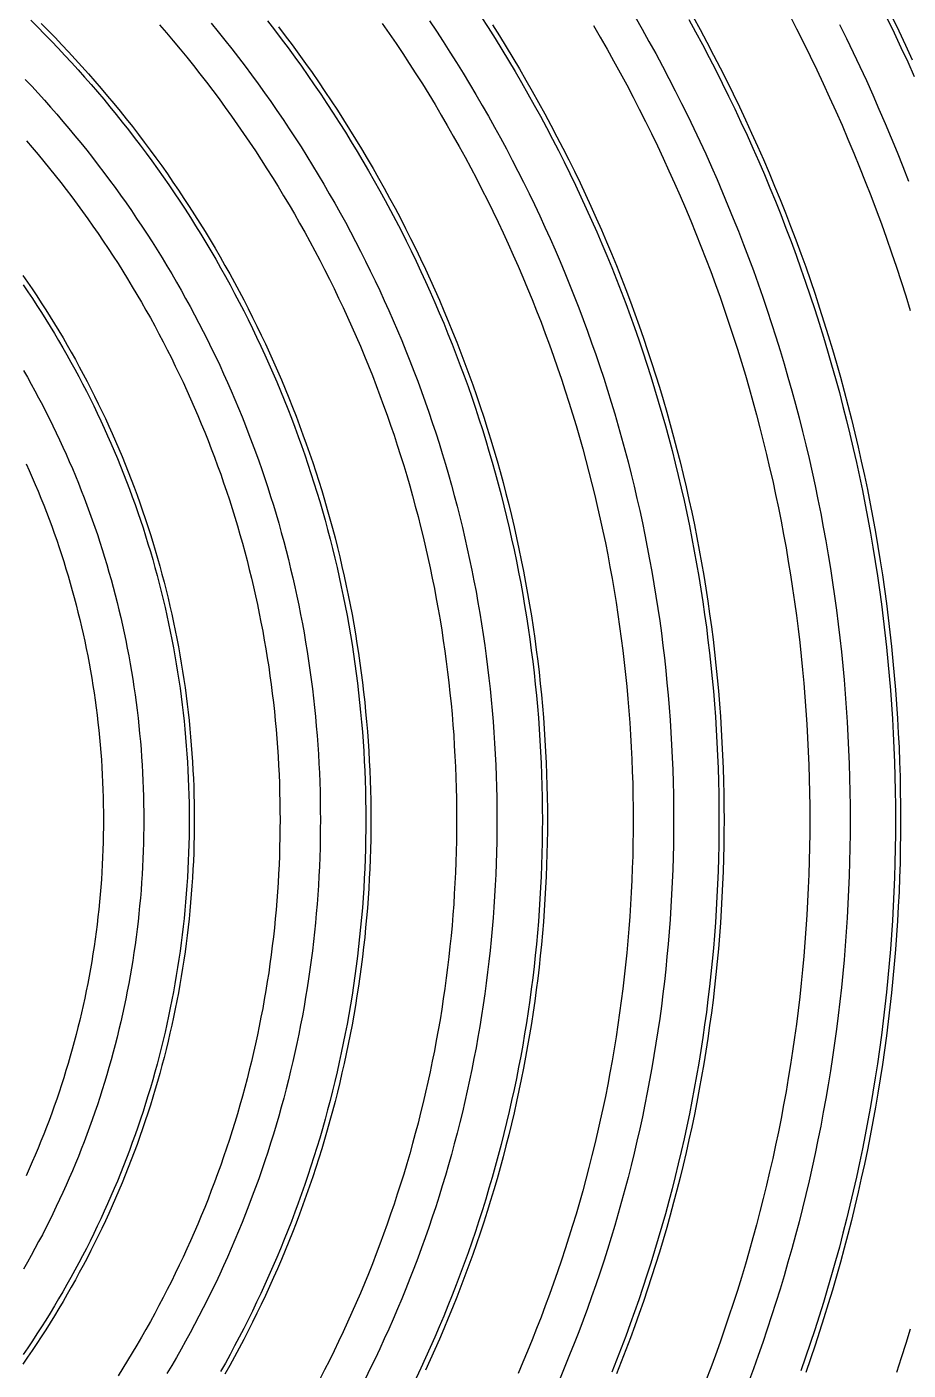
# Model space of a CAD drawing. Header units: metres. Extents: x 10 to 1210, y 10 to 2773.
# Drawn here: x 614.8 to 789.5, y 351 to 617 of the extents above; entities that cross this region are included whole.
import ezdxf

# ---------------------------------------------------------------- set-up
doc = ezdxf.new("R2010")
doc.units = ezdxf.units.M
for name, color, linetype in [('ACIKLIK', 5, 'Continuous'), ('CAM_SABLON', 4, 'Continuous'), ('DIS_KENAR_V91_Z3', 1, 'Continuous'), ('LAMBA_T4_Z4', 3, 'Continuous')]:
    doc.layers.add(name, color=color, linetype=linetype)

msp = doc.modelspace()

# ---------------------------------------------------------------- linework, layer by layer
at = {"layer": 'ACIKLIK'}
for points in [[(651.36, 617.75), (652.73, 616.07), (654.09, 614.38), (655.43, 612.68), (656.75, 610.97), (658.06, 609.25), (659.36, 607.52), (660.64, 605.77), (661.9, 604.01), (663.15, 602.25), (664.38, 600.47), (665.6, 598.68), (666.8, 596.88), (667.99, 595.07), (669.16, 593.25), (670.32, 591.42), (671.45, 589.58), (672.58, 587.73), (673.68, 585.87), (674.77, 584), (675.85, 582.12), (676.91, 580.23), (677.95, 578.34), (678.97, 576.43), (679.98, 574.51), (680.97, 572.59), (681.94, 570.66), (682.9, 568.72), (683.84, 566.77), (684.76, 564.81), (685.67, 562.84), (686.56, 560.87), (687.43, 558.89), (688.28, 556.9), (689.12, 554.91), (689.94, 552.9), (690.74, 550.89), (691.53, 548.88), (692.29, 546.85), (693.04, 544.82), (693.77, 542.78), (694.49, 540.74), (695.18, 538.69), (695.86, 536.64), (696.52, 534.57), (697.16, 532.51), (697.79, 530.44), (698.39, 528.36), (698.98, 526.28), (699.55, 524.19), (700.1, 522.09), (700.63, 520), (701.15, 517.89), (701.64, 515.79), (702.12, 513.68), (702.58, 511.56), (703.02, 509.44), (703.44, 507.32), (703.85, 505.19), (704.23, 503.06), (704.6, 500.93), (704.95, 498.8), (705.28, 496.66), (705.59, 494.51), (705.88, 492.37), (706.15, 490.22), (706.41, 488.07), (706.64, 485.92), (706.86, 483.77), (707.06, 481.61), (707.24, 479.46), (707.4, 477.3), (707.54, 475.14), (707.66, 472.98), (707.76, 470.82), (707.85, 468.66), (707.91, 466.49), (707.96, 464.33), (707.99, 462.16), (708, 460), (708, 460), (707.99, 457.84), (707.96, 455.67), (707.91, 453.51), (707.85, 451.34), (707.76, 449.18), (707.66, 447.02), (707.54, 444.86), (707.4, 442.7), (707.24, 440.54), (707.06, 438.39), (706.86, 436.23), (706.64, 434.08), (706.41, 431.93), (706.15, 429.78), (705.88, 427.63), (705.59, 425.49), (705.28, 423.34), (704.95, 421.2), (704.6, 419.07), (704.23, 416.94), (703.85, 414.81), (703.44, 412.68), (703.02, 410.56), (702.58, 408.44), (702.12, 406.32), (701.64, 404.21), (701.15, 402.11), (700.63, 400), (700.1, 397.91), (699.55, 395.81), (698.98, 393.72), (698.39, 391.64), (697.79, 389.56), (697.16, 387.49), (696.52, 385.43), (695.86, 383.36), (695.18, 381.31), (694.49, 379.26), (693.77, 377.22), (693.04, 375.18), (692.29, 373.15), (691.53, 371.12), (690.74, 369.11), (689.94, 367.1), (689.12, 365.09), (688.28, 363.1), (687.43, 361.11), (686.56, 359.13), (685.67, 357.16), (684.76, 355.19), (683.84, 353.23), (682.9, 351.28), (681.94, 349.34)], [(694.62, 618.25), (695.99, 616.2), (697.34, 614.13), (698.68, 612.06), (700, 609.97), (701.3, 607.87), (702.58, 605.76), (703.84, 603.63), (705.08, 601.5), (706.31, 599.36), (707.52, 597.2), (708.71, 595.04), (709.87, 592.86), (711.02, 590.67), (712.15, 588.48), (713.27, 586.27), (714.36, 584.06), (715.43, 581.83), (716.48, 579.6), (717.52, 577.36), (718.53, 575.11), (719.53, 572.85), (720.5, 570.58), (721.46, 568.3), (722.39, 566.01), (723.31, 563.72), (724.2, 561.42), (725.08, 559.11), (725.93, 556.79), (726.77, 554.47), (727.58, 552.14), (728.38, 549.8), (729.15, 547.45), (729.9, 545.1), (730.63, 542.74), (731.35, 540.38), (732.04, 538.01), (732.71, 535.63), (733.36, 533.25), (733.99, 530.86), (734.59, 528.46), (735.18, 526.06), (735.75, 523.66), (736.29, 521.25), (736.82, 518.84), (737.32, 516.42), (737.8, 514), (738.26, 511.57), (738.7, 509.14), (739.12, 506.71), (739.52, 504.27), (739.89, 501.83), (740.25, 499.39), (740.58, 496.94), (740.89, 494.49), (741.18, 492.04), (741.45, 489.58), (741.7, 487.12), (741.92, 484.67), (742.13, 482.2), (742.31, 479.74), (742.47, 477.28), (742.61, 474.81), (742.73, 472.34), (742.83, 469.88), (742.9, 467.41), (742.96, 464.94), (742.99, 462.47), (743, 460), (743, 460), (742.99, 457.53), (742.96, 455.06), (742.9, 452.59), (742.83, 450.12), (742.73, 447.66), (742.61, 445.19), (742.47, 442.72), (742.31, 440.26), (742.13, 437.8), (741.92, 435.33), (741.7, 432.88), (741.45, 430.42), (741.18, 427.96), (740.89, 425.51), (740.58, 423.06), (740.25, 420.61), (739.89, 418.17), (739.52, 415.73), (739.12, 413.29), (738.7, 410.86), (738.26, 408.43), (737.8, 406), (737.32, 403.58), (736.82, 401.16), (736.29, 398.75), (735.75, 396.34), (735.18, 393.94), (734.59, 391.54), (733.99, 389.14), (733.36, 386.75), (732.71, 384.37), (732.04, 381.99), (731.35, 379.62), (730.63, 377.26), (729.9, 374.9), (729.15, 372.55), (728.38, 370.2), (727.58, 367.86), (726.77, 365.53), (725.93, 363.21), (725.08, 360.89), (724.2, 358.58), (723.31, 356.28), (722.39, 353.99), (721.46, 351.7), (720.5, 349.42)], [(735.4, 619), (736.77, 616.59), (738.13, 614.17), (739.46, 611.74), (740.78, 609.29), (742.07, 606.84), (743.34, 604.37), (744.59, 601.89), (745.82, 599.4), (747.02, 596.9), (748.21, 594.39), (749.37, 591.87), (750.51, 589.34), (751.62, 586.8), (752.72, 584.25), (753.79, 581.69), (754.84, 579.12), (755.87, 576.55), (756.88, 573.96), (757.86, 571.37), (758.82, 568.76), (759.76, 566.15), (760.67, 563.53), (761.57, 560.9), (762.44, 558.27), (763.28, 555.62), (764.1, 552.97), (764.9, 550.32), (765.68, 547.65), (766.43, 544.98), (767.16, 542.3), (767.87, 539.62), (768.55, 536.93), (769.21, 534.24), (769.85, 531.53), (770.46, 528.83), (771.05, 526.12), (771.62, 523.4), (772.16, 520.68), (772.67, 517.95), (773.17, 515.22), (773.64, 512.49), (774.08, 509.75), (774.51, 507), (774.9, 504.26), (775.28, 501.51), (775.63, 498.75), (775.96, 496), (776.26, 493.24), (776.54, 490.48), (776.79, 487.72), (777.02, 484.95), (777.23, 482.18), (777.41, 479.41), (777.56, 476.64), (777.7, 473.87), (777.81, 471.1), (777.89, 468.32), (777.95, 465.55), (777.99, 462.78), (778, 460), (778, 460), (777.99, 457.22), (777.95, 454.45), (777.89, 451.68), (777.81, 448.9), (777.7, 446.13), (777.56, 443.36), (777.41, 440.59), (777.23, 437.82), (777.02, 435.05), (776.79, 432.28), (776.54, 429.52), (776.26, 426.76), (775.96, 424), (775.63, 421.25), (775.28, 418.49), (774.9, 415.74), (774.51, 413), (774.08, 410.25), (773.64, 407.51), (773.17, 404.78), (772.67, 402.05), (772.16, 399.32), (771.62, 396.6), (771.05, 393.88), (770.46, 391.17), (769.85, 388.47), (769.21, 385.76), (768.55, 383.07), (767.87, 380.38), (767.16, 377.7), (766.43, 375.02), (765.68, 372.35), (764.9, 369.68), (764.1, 367.03), (763.28, 364.38), (762.44, 361.73), (761.57, 359.1), (760.67, 356.47), (759.76, 353.85), (758.82, 351.24), (757.86, 348.63)], [(775.91, 617.51), (777.27, 614.74), (778.61, 611.97), (779.93, 609.18), (781.22, 606.39), (782.48, 603.58), (783.72, 600.76), (784.94, 597.93), (786.13, 595.09), (787.3, 592.24), (788.44, 589.37), (789.55, 586.5)], [(614.5, 606.62), (615.78, 605.27), (617.04, 603.9), (618.29, 602.52), (619.53, 601.14), (620.75, 599.74), (621.97, 598.33), (623.17, 596.91), (624.36, 595.48), (625.53, 594.05), (626.7, 592.6), (627.85, 591.14), (628.98, 589.67), (630.11, 588.19), (631.22, 586.7), (632.32, 585.2), (633.41, 583.69), (634.48, 582.17), (635.54, 580.64), (636.58, 579.11), (637.62, 577.56), (638.64, 576.01), (639.64, 574.44), (640.63, 572.87), (641.61, 571.29), (642.58, 569.7), (643.53, 568.11), (644.46, 566.5), (645.39, 564.89), (646.29, 563.26), (647.19, 561.63), (648.07, 560), (648.93, 558.35), (649.78, 556.7), (650.62, 555.04), (651.44, 553.37), (652.25, 551.7), (653.04, 550.02), (653.82, 548.33), (654.58, 546.63), (655.33, 544.93), (656.07, 543.23), (656.79, 541.51), (657.49, 539.79), (658.18, 538.06), (658.85, 536.33), (659.51, 534.59), (660.15, 532.85), (660.78, 531.1), (661.4, 529.35), (661.99, 527.59), (662.57, 525.82), (663.14, 524.05), (663.69, 522.28), (664.23, 520.5), (664.75, 518.71), (665.25, 516.92), (665.74, 515.13), (666.22, 513.33), (666.67, 511.53), (667.11, 509.72), (667.54, 507.91), (667.95, 506.1), (668.35, 504.29), (668.72, 502.47), (669.09, 500.64), (669.43, 498.82), (669.76, 496.99), (670.08, 495.16), (670.38, 493.32), (670.66, 491.48), (670.93, 489.64), (671.18, 487.8), (671.41, 485.96), (671.63, 484.11), (671.83, 482.26), (672.02, 480.42), (672.19, 478.56), (672.34, 476.71), (672.48, 474.86), (672.6, 473), (672.71, 471.15), (672.8, 469.29), (672.87, 467.43), (672.93, 465.58), (672.97, 463.72), (672.99, 461.86), (673, 460), (673, 460), (672.99, 458.14), (672.97, 456.28), (672.93, 454.42), (672.87, 452.57), (672.8, 450.71), (672.71, 448.85), (672.6, 447), (672.48, 445.14), (672.34, 443.29), (672.19, 441.44), (672.02, 439.58), (671.83, 437.74), (671.63, 435.89), (671.41, 434.04), (671.18, 432.2), (670.93, 430.36), (670.66, 428.52), (670.38, 426.68), (670.08, 424.84), (669.76, 423.01), (669.43, 421.18), (669.09, 419.36), (668.72, 417.53), (668.35, 415.71), (667.95, 413.9), (667.54, 412.09), (667.11, 410.28), (666.67, 408.47), (666.22, 406.67), (665.74, 404.87), (665.25, 403.08), (664.75, 401.29), (664.23, 399.5), (663.69, 397.72), (663.14, 395.95), (662.57, 394.18), (661.99, 392.41), (661.4, 390.65), (660.78, 388.9), (660.15, 387.15), (659.51, 385.41), (658.85, 383.67), (658.18, 381.94), (657.49, 380.21), (656.79, 378.49), (656.07, 376.77), (655.33, 375.07), (654.58, 373.37), (653.82, 371.67), (653.04, 369.98), (652.25, 368.3), (651.44, 366.63), (650.62, 364.96), (649.78, 363.3), (648.93, 361.65), (648.07, 360), (647.19, 358.37), (646.29, 356.74), (645.39, 355.11), (644.46, 353.5), (643.53, 351.89), (642.58, 350.3)], [(614.15, 549), (614.92, 547.65), (615.68, 546.3), (616.43, 544.93), (617.16, 543.57), (617.89, 542.19), (618.6, 540.81), (619.3, 539.42), (619.99, 538.03), (620.66, 536.63), (621.32, 535.23), (621.97, 533.82), (622.61, 532.4), (623.24, 530.98), (623.85, 529.55), (624.45, 528.12), (625.04, 526.68), (625.61, 525.24), (626.18, 523.79), (626.73, 522.34), (627.27, 520.88), (627.79, 519.42), (628.3, 517.95), (628.8, 516.48), (629.29, 515), (629.76, 513.53), (630.22, 512.04), (630.67, 510.55), (631.1, 509.06), (631.53, 507.57), (631.93, 506.07), (632.33, 504.57), (632.71, 503.06), (633.08, 501.55), (633.44, 500.04), (633.78, 498.53), (634.11, 497.01), (634.43, 495.49), (634.73, 493.96), (635.02, 492.44), (635.3, 490.91), (635.56, 489.38), (635.81, 487.85), (636.04, 486.31), (636.27, 484.77), (636.48, 483.23), (636.67, 481.69), (636.86, 480.15), (637.02, 478.61), (637.18, 477.06), (637.32, 475.51), (637.45, 473.97), (637.57, 472.42), (637.67, 470.87), (637.76, 469.32), (637.83, 467.76), (637.89, 466.21), (637.94, 464.66), (637.97, 463.11), (637.99, 461.55), (638, 460), (638, 460), (637.99, 458.45), (637.97, 456.89), (637.94, 455.34), (637.89, 453.79), (637.83, 452.24), (637.76, 450.68), (637.67, 449.13), (637.57, 447.58), (637.45, 446.03), (637.32, 444.49), (637.18, 442.94), (637.02, 441.39), (636.86, 439.85), (636.67, 438.31), (636.48, 436.77), (636.27, 435.23), (636.04, 433.69), (635.81, 432.15), (635.56, 430.62), (635.3, 429.09), (635.02, 427.56), (634.73, 426.04), (634.43, 424.51), (634.11, 422.99), (633.78, 421.47), (633.44, 419.96), (633.08, 418.45), (632.71, 416.94), (632.33, 415.43), (631.93, 413.93), (631.53, 412.43), (631.1, 410.94), (630.67, 409.45), (630.22, 407.96), (629.76, 406.47), (629.29, 405), (628.8, 403.52), (628.3, 402.05), (627.79, 400.58), (627.27, 399.12), (626.73, 397.66), (626.18, 396.21), (625.61, 394.76), (625.04, 393.32), (624.45, 391.88), (623.85, 390.45), (623.24, 389.02), (622.61, 387.6), (621.97, 386.18), (621.32, 384.77), (620.66, 383.37), (619.99, 381.97), (619.3, 380.58), (618.6, 379.19), (617.89, 377.81), (617.16, 376.43), (616.43, 375.07), (615.68, 373.7), (614.92, 372.35), (614.15, 371)]]:
    msp.add_lwpolyline(points, dxfattribs=at)
at = {"layer": 'CAM_SABLON'}
for points in [[(615.6, 618.34), (616.98, 616.98), (618.34, 615.6), (619.69, 614.21), (621.03, 612.81), (622.36, 611.4), (623.68, 609.98), (624.98, 608.55), (626.27, 607.1), (627.55, 605.64), (628.81, 604.18), (630.06, 602.7), (631.3, 601.21), (632.53, 599.71), (633.74, 598.2), (634.94, 596.68), (636.12, 595.14), (637.3, 593.6), (638.46, 592.05), (639.6, 590.49), (640.73, 588.92), (641.85, 587.33), (642.96, 585.74), (644.05, 584.14), (645.12, 582.53), (646.18, 580.91), (647.23, 579.28), (648.27, 577.64), (649.29, 575.99), (650.29, 574.34), (651.28, 572.67), (652.26, 571), (653.22, 569.32), (654.17, 567.63), (655.1, 565.93), (656.01, 564.22), (656.92, 562.51), (657.8, 560.79), (658.68, 559.06), (659.53, 557.32), (660.37, 555.57), (661.2, 553.82), (662.01, 552.06), (662.81, 550.3), (663.59, 548.52), (664.35, 546.74), (665.1, 544.96), (665.83, 543.16), (666.55, 541.36), (667.25, 539.56), (667.94, 537.75), (668.61, 535.93), (669.27, 534.11), (669.9, 532.28), (670.53, 530.44), (671.13, 528.6), (671.72, 526.76), (672.3, 524.91), (672.86, 523.05), (673.4, 521.19), (673.93, 519.33), (674.44, 517.46), (674.93, 515.58), (675.41, 513.71), (675.87, 511.82), (676.31, 509.94), (676.74, 508.05), (677.15, 506.16), (677.54, 504.26), (677.92, 502.36), (678.28, 500.46), (678.63, 498.55), (678.96, 496.64), (679.27, 494.73), (679.56, 492.81), (679.84, 490.9), (680.1, 488.98), (680.35, 487.05), (680.57, 485.13), (680.78, 483.21), (680.98, 481.28), (681.16, 479.35), (681.32, 477.42), (681.46, 475.49), (681.59, 473.55), (681.7, 471.62), (681.79, 469.68), (681.86, 467.75), (681.92, 465.81), (681.97, 463.87), (681.99, 461.94), (682, 460), (682, 460), (681.99, 458.06), (681.97, 456.13), (681.92, 454.19), (681.86, 452.25), (681.79, 450.32), (681.7, 448.38), (681.59, 446.45), (681.46, 444.51), (681.32, 442.58), (681.16, 440.65), (680.98, 438.72), (680.78, 436.79), (680.57, 434.87), (680.35, 432.95), (680.1, 431.02), (679.84, 429.1), (679.56, 427.19), (679.27, 425.27), (678.96, 423.36), (678.63, 421.45), (678.28, 419.54), (677.92, 417.64), (677.54, 415.74), (677.15, 413.84), (676.74, 411.95), (676.31, 410.06), (675.87, 408.18), (675.41, 406.29), (674.93, 404.42), (674.44, 402.54), (673.93, 400.67), (673.4, 398.81), (672.86, 396.95), (672.3, 395.09), (671.72, 393.24), (671.13, 391.4), (670.53, 389.56), (669.9, 387.72), (669.27, 385.89), (668.61, 384.07), (667.94, 382.25), (667.25, 380.44), (666.55, 378.64), (665.83, 376.84), (665.1, 375.04), (664.35, 373.26), (663.59, 371.48), (662.81, 369.7), (662.01, 367.94), (661.2, 366.18), (660.37, 364.43), (659.53, 362.68), (658.68, 360.94), (657.8, 359.21), (656.92, 357.49), (656.01, 355.78), (655.1, 354.07), (654.17, 352.37), (653.22, 350.68)], [(662.52, 618.22), (663.89, 616.45), (665.25, 614.67), (666.59, 612.87), (667.92, 611.06), (669.23, 609.24), (670.52, 607.41), (671.8, 605.57), (673.06, 603.71), (674.31, 601.85), (675.54, 599.97), (676.75, 598.09), (677.95, 596.19), (679.13, 594.28), (680.29, 592.36), (681.44, 590.44), (682.57, 588.5), (683.68, 586.55), (684.78, 584.6), (685.86, 582.63), (686.92, 580.65), (687.96, 578.67), (688.99, 576.68), (690, 574.67), (690.99, 572.66), (691.96, 570.64), (692.92, 568.61), (693.86, 566.58), (694.78, 564.53), (695.68, 562.48), (696.57, 560.42), (697.44, 558.35), (698.29, 556.27), (699.12, 554.19), (699.93, 552.1), (700.72, 550), (701.5, 547.9), (702.26, 545.79), (703, 543.67), (703.72, 541.55), (704.42, 539.42), (705.11, 537.28), (705.77, 535.14), (706.42, 532.99), (707.04, 530.84), (707.65, 528.68), (708.24, 526.52), (708.81, 524.35), (709.37, 522.17), (709.9, 520), (710.41, 517.81), (710.91, 515.62), (711.38, 513.43), (711.84, 511.24), (712.28, 509.04), (712.7, 506.83), (713.1, 504.63), (713.48, 502.42), (713.84, 500.2), (714.18, 497.99), (714.5, 495.77), (714.8, 493.55), (715.08, 491.32), (715.35, 489.09), (715.59, 486.86), (715.82, 484.63), (716.02, 482.4), (716.21, 480.16), (716.37, 477.93), (716.52, 475.69), (716.65, 473.45), (716.76, 471.21), (716.84, 468.97), (716.91, 466.73), (716.96, 464.49), (716.99, 462.24), (717, 460), (717, 460), (716.99, 457.76), (716.96, 455.51), (716.91, 453.27), (716.84, 451.03), (716.76, 448.79), (716.65, 446.55), (716.52, 444.31), (716.37, 442.07), (716.21, 439.84), (716.02, 437.6), (715.82, 435.37), (715.59, 433.14), (715.35, 430.91), (715.08, 428.68), (714.8, 426.45), (714.5, 424.23), (714.18, 422.01), (713.84, 419.8), (713.48, 417.58), (713.1, 415.37), (712.7, 413.17), (712.28, 410.96), (711.84, 408.76), (711.38, 406.57), (710.91, 404.38), (710.41, 402.19), (709.9, 400), (709.37, 397.83), (708.81, 395.65), (708.24, 393.48), (707.65, 391.32), (707.04, 389.16), (706.42, 387.01), (705.77, 384.86), (705.11, 382.72), (704.42, 380.58), (703.72, 378.45), (703, 376.33), (702.26, 374.21), (701.5, 372.1), (700.72, 370), (699.93, 367.9), (699.12, 365.81), (698.29, 363.73), (697.44, 361.65), (696.57, 359.58), (695.68, 357.52), (694.78, 355.47), (693.86, 353.42), (692.92, 351.39), (691.96, 349.36)], [(704.89, 619.03), (706.27, 616.89), (707.63, 614.74), (708.97, 612.57), (710.29, 610.39), (711.6, 608.2), (712.88, 606), (714.14, 603.79), (715.39, 601.56), (716.61, 599.33), (717.82, 597.09), (719.01, 594.83), (720.17, 592.57), (721.32, 590.29), (722.45, 588), (723.55, 585.71), (724.64, 583.4), (725.71, 581.09), (726.76, 578.77), (727.78, 576.43), (728.79, 574.09), (729.77, 571.74), (730.74, 569.39), (731.68, 567.02), (732.61, 564.64), (733.51, 562.26), (734.39, 559.87), (735.25, 557.47), (736.09, 555.07), (736.91, 552.65), (737.71, 550.23), (738.49, 547.81), (739.24, 545.37), (739.98, 542.93), (740.69, 540.49), (741.38, 538.03), (742.05, 535.58), (742.7, 533.11), (743.33, 530.64), (743.93, 528.17), (744.52, 525.69), (745.08, 523.2), (745.62, 520.71), (746.14, 518.22), (746.63, 515.72), (747.11, 513.21), (747.56, 510.71), (748, 508.19), (748.4, 505.68), (748.79, 503.16), (749.16, 500.64), (749.5, 498.11), (749.82, 495.59), (750.12, 493.06), (750.4, 490.52), (750.66, 487.99), (750.89, 485.45), (751.1, 482.91), (751.29, 480.37), (751.46, 477.83), (751.6, 475.28), (751.72, 472.74), (751.82, 470.19), (751.9, 467.64), (751.96, 465.1), (751.99, 462.55), (752, 460), (752, 460), (751.99, 457.45), (751.96, 454.9), (751.9, 452.36), (751.82, 449.81), (751.72, 447.26), (751.6, 444.72), (751.46, 442.17), (751.29, 439.63), (751.1, 437.09), (750.89, 434.55), (750.66, 432.01), (750.4, 429.48), (750.12, 426.94), (749.82, 424.41), (749.5, 421.89), (749.16, 419.36), (748.79, 416.84), (748.4, 414.32), (748, 411.81), (747.56, 409.29), (747.11, 406.79), (746.63, 404.28), (746.14, 401.78), (745.62, 399.29), (745.08, 396.8), (744.52, 394.31), (743.93, 391.83), (743.33, 389.36), (742.7, 386.89), (742.05, 384.42), (741.38, 381.97), (740.69, 379.51), (739.98, 377.07), (739.24, 374.63), (738.49, 372.19), (737.71, 369.77), (736.91, 367.35), (736.09, 364.93), (735.25, 362.53), (734.39, 360.13), (733.51, 357.74), (732.61, 355.36), (731.68, 352.98), (730.74, 350.61)], [(746, 618.53), (747.37, 616.03), (748.72, 613.52), (750.05, 610.99), (751.36, 608.45), (752.64, 605.91), (753.91, 603.35), (755.15, 600.78), (756.36, 598.2), (757.56, 595.6), (758.73, 593), (759.88, 590.39), (761, 587.77), (762.11, 585.14), (763.19, 582.5), (764.25, 579.85), (765.28, 577.19), (766.29, 574.52), (767.28, 571.84), (768.24, 569.15), (769.18, 566.46), (770.1, 563.76), (771, 561.05), (771.87, 558.33), (772.71, 555.61), (773.53, 552.87), (774.33, 550.13), (775.11, 547.39), (775.86, 544.63), (776.58, 541.87), (777.29, 539.11), (777.96, 536.34), (778.62, 533.56), (779.25, 530.78), (779.85, 527.99), (780.44, 525.19), (780.99, 522.39), (781.52, 519.59), (782.03, 516.78), (782.52, 513.97), (782.97, 511.15), (783.41, 508.33), (783.82, 505.51), (784.2, 502.68), (784.56, 499.85), (784.9, 497.02), (785.21, 494.18), (785.49, 491.34), (785.76, 488.5), (785.99, 485.66), (786.2, 482.81), (786.39, 479.96), (786.55, 477.11), (786.69, 474.26), (786.8, 471.41), (786.89, 468.56), (786.95, 465.71), (786.99, 462.85), (787, 460), (787, 460), (786.99, 457.15), (786.95, 454.29), (786.89, 451.44), (786.8, 448.59), (786.69, 445.74), (786.55, 442.89), (786.39, 440.04), (786.2, 437.19), (785.99, 434.34), (785.76, 431.5), (785.49, 428.66), (785.21, 425.82), (784.9, 422.98), (784.56, 420.15), (784.2, 417.32), (783.82, 414.49), (783.41, 411.67), (782.97, 408.85), (782.52, 406.03), (782.03, 403.22), (781.52, 400.41), (780.99, 397.61), (780.44, 394.81), (779.85, 392.01), (779.25, 389.22), (778.62, 386.44), (777.96, 383.66), (777.29, 380.89), (776.58, 378.13), (775.86, 375.37), (775.11, 372.61), (774.33, 369.87), (773.53, 367.13), (772.71, 364.39), (771.87, 361.67), (771, 358.95), (770.1, 356.24), (769.18, 353.54), (768.24, 350.85)], [(785.36, 618.69), (786.74, 615.84), (788.08, 612.99), (789.41, 610.12), (790.7, 607.24)], [(614.11, 565.92), (615.03, 564.57), (615.94, 563.21), (616.83, 561.85), (617.71, 560.47), (618.58, 559.09), (619.44, 557.71), (620.29, 556.31), (621.12, 554.91), (621.95, 553.5), (622.76, 552.08), (623.55, 550.66), (624.34, 549.23), (625.11, 547.79), (625.87, 546.35), (626.62, 544.9), (627.35, 543.44), (628.07, 541.98), (628.78, 540.51), (629.48, 539.03), (630.16, 537.55), (630.83, 536.06), (631.49, 534.57), (632.13, 533.07), (632.77, 531.56), (633.38, 530.05), (633.99, 528.54), (634.58, 527.01), (635.16, 525.49), (635.72, 523.96), (636.27, 522.42), (636.81, 520.88), (637.34, 519.34), (637.85, 517.79), (638.34, 516.23), (638.83, 514.67), (639.3, 513.11), (639.76, 511.54), (640.2, 509.97), (640.63, 508.4), (641.04, 506.82), (641.45, 505.24), (641.83, 503.65), (642.21, 502.07), (642.57, 500.47), (642.91, 498.88), (643.25, 497.28), (643.56, 495.68), (643.87, 494.08), (644.16, 492.47), (644.44, 490.86), (644.7, 489.25), (644.95, 487.64), (645.18, 486.03), (645.4, 484.41), (645.61, 482.79), (645.8, 481.17), (645.98, 479.55), (646.14, 477.92), (646.29, 476.3), (646.42, 474.67), (646.54, 473.04), (646.65, 471.42), (646.74, 469.79), (646.82, 468.16), (646.89, 466.53), (646.94, 464.9), (646.97, 463.26), (646.99, 461.63), (647, 460), (647, 460), (646.99, 458.37), (646.97, 456.74), (646.94, 455.1), (646.89, 453.47), (646.82, 451.84), (646.74, 450.21), (646.65, 448.58), (646.54, 446.96), (646.42, 445.33), (646.29, 443.7), (646.14, 442.08), (645.98, 440.45), (645.8, 438.83), (645.61, 437.21), (645.4, 435.59), (645.18, 433.97), (644.95, 432.36), (644.7, 430.75), (644.44, 429.14), (644.16, 427.53), (643.87, 425.92), (643.56, 424.32), (643.25, 422.72), (642.91, 421.12), (642.57, 419.53), (642.21, 417.93), (641.83, 416.35), (641.45, 414.76), (641.04, 413.18), (640.63, 411.6), (640.2, 410.03), (639.76, 408.46), (639.3, 406.89), (638.83, 405.33), (638.34, 403.77), (637.85, 402.21), (637.34, 400.66), (636.81, 399.12), (636.27, 397.58), (635.72, 396.04), (635.16, 394.51), (634.58, 392.99), (633.99, 391.46), (633.38, 389.95), (632.77, 388.44), (632.13, 386.93), (631.49, 385.43), (630.83, 383.94), (630.16, 382.45), (629.48, 380.97), (628.78, 379.49), (628.07, 378.02), (627.35, 376.56), (626.62, 375.1), (625.87, 373.65), (625.11, 372.21), (624.34, 370.77), (623.55, 369.34), (622.76, 367.92), (621.95, 366.5), (621.12, 365.09), (620.29, 363.69), (619.44, 362.29), (618.58, 360.91), (617.71, 359.53), (616.83, 358.15), (615.94, 356.79), (615.03, 355.43), (614.11, 354.08)]]:
    msp.add_lwpolyline(points, dxfattribs=at)
at = {"layer": 'DIS_KENAR_V91_Z3'}
for points in [[(641.13, 617.45), (642.5, 615.87), (643.85, 614.27), (645.19, 612.66), (646.52, 611.04), (647.83, 609.4), (649.12, 607.76), (650.4, 606.1), (651.67, 604.44), (652.93, 602.76), (654.16, 601.07), (655.39, 599.37), (656.6, 597.66), (657.79, 595.94), (658.97, 594.21), (660.13, 592.46), (661.28, 590.71), (662.41, 588.95), (663.53, 587.18), (664.63, 585.4), (665.72, 583.61), (666.79, 581.81), (667.85, 580), (668.89, 578.18), (669.91, 576.35), (670.92, 574.52), (671.91, 572.67), (672.88, 570.82), (673.84, 568.96), (674.78, 567.09), (675.71, 565.21), (676.62, 563.32), (677.51, 561.43), (678.39, 559.53), (679.25, 557.62), (680.09, 555.7), (680.92, 553.78), (681.73, 551.84), (682.52, 549.91), (683.3, 547.96), (684.06, 546.01), (684.8, 544.05), (685.53, 542.08), (686.23, 540.11), (686.92, 538.14), (687.6, 536.15), (688.25, 534.16), (688.89, 532.17), (689.51, 530.17), (690.12, 528.16), (690.7, 526.15), (691.27, 524.14), (691.82, 522.12), (692.36, 520.09), (692.87, 518.06), (693.37, 516.03), (693.85, 513.99), (694.31, 511.95), (694.76, 509.9), (695.18, 507.85), (695.59, 505.79), (695.98, 503.74), (696.35, 501.68), (696.71, 499.61), (697.05, 497.54), (697.36, 495.47), (697.66, 493.4), (697.95, 491.33), (698.21, 489.25), (698.46, 487.17), (698.69, 485.09), (698.9, 483), (699.09, 480.92), (699.26, 478.83), (699.42, 476.74), (699.55, 474.65), (699.67, 472.56), (699.77, 470.47), (699.85, 468.38), (699.92, 466.28), (699.96, 464.19), (699.99, 462.09), (700, 460), (700, 460), (699.99, 457.91), (699.96, 455.81), (699.92, 453.72), (699.85, 451.62), (699.77, 449.53), (699.67, 447.44), (699.55, 445.35), (699.42, 443.26), (699.26, 441.17), (699.09, 439.08), (698.9, 437), (698.69, 434.91), (698.46, 432.83), (698.21, 430.75), (697.95, 428.67), (697.66, 426.6), (697.36, 424.53), (697.05, 422.46), (696.71, 420.39), (696.35, 418.32), (695.98, 416.26), (695.59, 414.21), (695.18, 412.15), (694.76, 410.1), (694.31, 408.05), (693.85, 406.01), (693.37, 403.97), (692.87, 401.94), (692.36, 399.91), (691.82, 397.88), (691.27, 395.86), (690.7, 393.85), (690.12, 391.84), (689.51, 389.83), (688.89, 387.83), (688.25, 385.84), (687.6, 383.85), (686.92, 381.86), (686.23, 379.89), (685.53, 377.92), (684.8, 375.95), (684.06, 373.99), (683.3, 372.04), (682.52, 370.09), (681.73, 368.16), (680.92, 366.22), (680.09, 364.3), (679.25, 362.38), (678.39, 360.47), (677.51, 358.57), (676.62, 356.68), (675.71, 354.79), (674.78, 352.91), (673.84, 351.04), (672.88, 349.18)], [(685.27, 617.73), (686.63, 615.76), (687.99, 613.78), (689.32, 611.78), (690.63, 609.78), (691.93, 607.76), (693.21, 605.73), (694.48, 603.69), (695.72, 601.64), (696.95, 599.57), (698.16, 597.5), (699.35, 595.42), (700.52, 593.32), (701.67, 591.22), (702.81, 589.1), (703.93, 586.98), (705.03, 584.85), (706.11, 582.7), (707.17, 580.55), (708.21, 578.39), (709.23, 576.22), (710.24, 574.04), (711.23, 571.85), (712.19, 569.66), (713.14, 567.45), (714.07, 565.24), (714.98, 563.02), (715.86, 560.79), (716.73, 558.55), (717.58, 556.31), (718.42, 554.06), (719.23, 551.8), (720.02, 549.53), (720.79, 547.26), (721.54, 544.98), (722.27, 542.69), (722.98, 540.4), (723.68, 538.1), (724.35, 535.8), (725, 533.49), (725.63, 531.18), (726.24, 528.85), (726.83, 526.53), (727.4, 524.2), (727.95, 521.86), (728.48, 519.52), (728.99, 517.18), (729.48, 514.83), (729.95, 512.47), (730.4, 510.11), (730.82, 507.75), (731.23, 505.39), (731.61, 503.02), (731.98, 500.65), (732.32, 498.27), (732.65, 495.89), (732.95, 493.51), (733.23, 491.13), (733.49, 488.75), (733.73, 486.36), (733.95, 483.97), (734.15, 481.58), (734.33, 479.18), (734.49, 476.79), (734.62, 474.39), (734.74, 472), (734.83, 469.6), (734.91, 467.2), (734.96, 464.8), (734.99, 462.4), (735, 460), (735, 460), (734.99, 457.6), (734.96, 455.2), (734.91, 452.8), (734.83, 450.4), (734.74, 448), (734.62, 445.61), (734.49, 443.21), (734.33, 440.82), (734.15, 438.42), (733.95, 436.03), (733.73, 433.64), (733.49, 431.25), (733.23, 428.87), (732.95, 426.49), (732.65, 424.11), (732.32, 421.73), (731.98, 419.35), (731.61, 416.98), (731.23, 414.61), (730.82, 412.25), (730.4, 409.89), (729.95, 407.53), (729.48, 405.17), (728.99, 402.82), (728.48, 400.48), (727.95, 398.14), (727.4, 395.8), (726.83, 393.47), (726.24, 391.15), (725.63, 388.82), (725, 386.51), (724.35, 384.2), (723.68, 381.9), (722.98, 379.6), (722.27, 377.31), (721.54, 375.02), (720.79, 372.74), (720.02, 370.47), (719.23, 368.2), (718.42, 365.94), (717.58, 363.69), (716.73, 361.45), (715.86, 359.21), (714.98, 356.98), (714.07, 354.76), (713.14, 352.55), (712.19, 350.34)], [(727.11, 617.34), (728.47, 615), (729.81, 612.65), (731.13, 610.29), (732.43, 607.92), (733.71, 605.54), (734.97, 603.14), (736.21, 600.74), (737.43, 598.32), (738.63, 595.9), (739.8, 593.46), (740.96, 591.01), (742.09, 588.55), (743.2, 586.09), (744.29, 583.61), (745.36, 581.13), (746.4, 578.63), (747.43, 576.13), (748.43, 573.62), (749.41, 571.09), (750.37, 568.56), (751.3, 566.03), (752.22, 563.48), (753.11, 560.93), (753.98, 558.36), (754.83, 555.8), (755.65, 553.22), (756.45, 550.64), (757.23, 548.04), (757.99, 545.45), (758.73, 542.84), (759.44, 540.23), (760.13, 537.62), (760.79, 535), (761.43, 532.37), (762.05, 529.73), (762.65, 527.1), (763.23, 524.45), (763.78, 521.8), (764.3, 519.15), (764.81, 516.49), (765.29, 513.83), (765.75, 511.16), (766.18, 508.49), (766.59, 505.82), (766.98, 503.14), (767.35, 500.46), (767.69, 497.78), (768.01, 495.09), (768.3, 492.4), (768.57, 489.71), (768.82, 487.02), (769.04, 484.32), (769.24, 481.62), (769.42, 478.93), (769.58, 476.22), (769.7, 473.52), (769.81, 470.82), (769.89, 468.11), (769.95, 465.41), (769.99, 462.71), (770, 460), (770, 460), (769.99, 457.29), (769.95, 454.59), (769.89, 451.89), (769.81, 449.18), (769.7, 446.48), (769.58, 443.78), (769.42, 441.07), (769.24, 438.38), (769.04, 435.68), (768.82, 432.98), (768.57, 430.29), (768.3, 427.6), (768.01, 424.91), (767.69, 422.22), (767.35, 419.54), (766.98, 416.86), (766.59, 414.18), (766.18, 411.51), (765.75, 408.84), (765.29, 406.17), (764.81, 403.51), (764.3, 400.85), (763.78, 398.2), (763.23, 395.55), (762.65, 392.9), (762.05, 390.27), (761.43, 387.63), (760.79, 385), (760.13, 382.38), (759.44, 379.77), (758.73, 377.16), (757.99, 374.55), (757.23, 371.96), (756.45, 369.36), (755.65, 366.78), (754.83, 364.2), (753.98, 361.64), (753.11, 359.07), (752.22, 356.52), (751.3, 353.97), (750.37, 351.44), (749.41, 348.91)], [(766.02, 619.3), (767.4, 616.63), (768.75, 613.94), (770.08, 611.24), (771.39, 608.53), (772.68, 605.8), (773.94, 603.07), (775.17, 600.32), (776.39, 597.57), (777.57, 594.8), (778.74, 592.03), (779.88, 589.24), (780.99, 586.44), (782.09, 583.64), (783.15, 580.82), (784.19, 578), (785.21, 575.16), (786.2, 572.32), (787.17, 569.47), (788.11, 566.61), (789.03, 563.74), (789.93, 560.87)], [(614.72, 594.49), (615.88, 593.14), (617.04, 591.77), (618.18, 590.4), (619.31, 589.01), (620.43, 587.62), (621.54, 586.21), (622.64, 584.8), (623.72, 583.37), (624.79, 581.94), (625.85, 580.5), (626.89, 579.04), (627.93, 577.58), (628.95, 576.11), (629.95, 574.63), (630.95, 573.15), (631.93, 571.65), (632.9, 570.15), (633.85, 568.63), (634.79, 567.11), (635.72, 565.58), (636.63, 564.05), (637.54, 562.5), (638.42, 560.95), (639.3, 559.39), (640.16, 557.82), (641, 556.24), (641.84, 554.66), (642.66, 553.07), (643.46, 551.47), (644.25, 549.87), (645.03, 548.25), (645.79, 546.64), (646.54, 545.01), (647.28, 543.38), (648, 541.74), (648.7, 540.1), (649.4, 538.45), (650.07, 536.79), (650.74, 535.13), (651.38, 533.47), (652.02, 531.79), (652.64, 530.11), (653.24, 528.43), (653.83, 526.74), (654.41, 525.05), (654.97, 523.35), (655.51, 521.64), (656.04, 519.94), (656.56, 518.22), (657.06, 516.51), (657.54, 514.78), (658.01, 513.06), (658.47, 511.33), (658.91, 509.59), (659.34, 507.86), (659.75, 506.11), (660.14, 504.37), (660.52, 502.62), (660.88, 500.87), (661.23, 499.12), (661.57, 497.36), (661.89, 495.6), (662.19, 493.83), (662.48, 492.07), (662.75, 490.3), (663, 488.53), (663.25, 486.76), (663.47, 484.98), (663.68, 483.21), (663.88, 481.43), (664.06, 479.65), (664.22, 477.87), (664.37, 476.08), (664.5, 474.3), (664.62, 472.51), (664.72, 470.73), (664.8, 468.94), (664.88, 467.15), (664.93, 465.37), (664.97, 463.58), (664.99, 461.79), (665, 460), (665, 460), (664.99, 458.21), (664.97, 456.42), (664.93, 454.63), (664.88, 452.85), (664.8, 451.06), (664.72, 449.27), (664.62, 447.49), (664.5, 445.7), (664.37, 443.92), (664.22, 442.13), (664.06, 440.35), (663.88, 438.57), (663.68, 436.79), (663.47, 435.02), (663.25, 433.24), (663, 431.47), (662.75, 429.7), (662.48, 427.93), (662.19, 426.17), (661.89, 424.4), (661.57, 422.64), (661.23, 420.88), (660.88, 419.13), (660.52, 417.38), (660.14, 415.63), (659.75, 413.89), (659.34, 412.14), (658.91, 410.41), (658.47, 408.67), (658.01, 406.94), (657.54, 405.22), (657.06, 403.49), (656.56, 401.78), (656.04, 400.06), (655.51, 398.36), (654.97, 396.65), (654.41, 394.95), (653.83, 393.26), (653.24, 391.57), (652.64, 389.89), (652.02, 388.21), (651.38, 386.53), (650.74, 384.87), (650.07, 383.21), (649.4, 381.55), (648.7, 379.9), (648, 378.26), (647.28, 376.62), (646.54, 374.99), (645.79, 373.36), (645.03, 371.75), (644.25, 370.13), (643.46, 368.53), (642.66, 366.93), (641.84, 365.34), (641, 363.76), (640.16, 362.18), (639.3, 360.61), (638.42, 359.05), (637.54, 357.5), (636.63, 355.95), (635.72, 354.42), (634.79, 352.89), (633.85, 351.37), (632.9, 349.85)], [(614.69, 530.5), (615.3, 529.15), (615.9, 527.79), (616.49, 526.42), (617.06, 525.06), (617.62, 523.68), (618.17, 522.31), (618.71, 520.92), (619.23, 519.54), (619.75, 518.14), (620.25, 516.75), (620.74, 515.35), (621.22, 513.94), (621.68, 512.53), (622.13, 511.12), (622.57, 509.7), (623, 508.28), (623.41, 506.86), (623.82, 505.43), (624.21, 504), (624.59, 502.56), (624.95, 501.13), (625.3, 499.69), (625.64, 498.24), (625.97, 496.79), (626.29, 495.34), (626.59, 493.89), (626.88, 492.44), (627.15, 490.98), (627.42, 489.52), (627.67, 488.06), (627.91, 486.59), (628.13, 485.13), (628.35, 483.66), (628.55, 482.19), (628.73, 480.72), (628.91, 479.24), (629.07, 477.77), (629.22, 476.29), (629.35, 474.82), (629.48, 473.34), (629.59, 471.86), (629.68, 470.38), (629.77, 468.9), (629.84, 467.42), (629.9, 465.93), (629.94, 464.45), (629.97, 462.97), (629.99, 461.48), (630, 460), (630, 460), (629.99, 458.52), (629.97, 457.03), (629.94, 455.55), (629.9, 454.07), (629.84, 452.58), (629.77, 451.1), (629.68, 449.62), (629.59, 448.14), (629.48, 446.66), (629.35, 445.18), (629.22, 443.71), (629.07, 442.23), (628.91, 440.76), (628.73, 439.28), (628.55, 437.81), (628.35, 436.34), (628.13, 434.87), (627.91, 433.41), (627.67, 431.94), (627.42, 430.48), (627.15, 429.02), (626.88, 427.56), (626.59, 426.11), (626.29, 424.66), (625.97, 423.21), (625.64, 421.76), (625.3, 420.31), (624.95, 418.87), (624.59, 417.44), (624.21, 416), (623.82, 414.57), (623.41, 413.14), (623, 411.72), (622.57, 410.3), (622.13, 408.88), (621.68, 407.47), (621.22, 406.06), (620.74, 404.65), (620.25, 403.25), (619.75, 401.86), (619.23, 400.46), (618.71, 399.08), (618.17, 397.69), (617.62, 396.32), (617.06, 394.94), (616.49, 393.58), (615.9, 392.21), (615.3, 390.85), (614.69, 389.5)], [(789.93, 359.13), (789.03, 356.26), (788.11, 353.39), (787.17, 350.53)]]:
    msp.add_lwpolyline(points, dxfattribs=at)
at = {"layer": 'LAMBA_T4_Z4'}
for points in [[(617.68, 617.68), (619.05, 616.3), (620.41, 614.91), (621.76, 613.5), (623.09, 612.09), (624.41, 610.66), (625.72, 609.22), (627.02, 607.76), (628.3, 606.3), (629.57, 604.83), (630.83, 603.34), (632.07, 601.85), (633.3, 600.34), (634.52, 598.82), (635.73, 597.29), (636.92, 595.75), (638.1, 594.2), (639.26, 592.65), (640.41, 591.08), (641.55, 589.5), (642.67, 587.91), (643.78, 586.31), (644.88, 584.7), (645.96, 583.08), (647.02, 581.45), (648.08, 579.82), (649.11, 578.17), (650.14, 576.52), (651.15, 574.85), (652.14, 573.18), (653.12, 571.5), (654.09, 569.81), (655.04, 568.11), (655.98, 566.41), (656.9, 564.69), (657.8, 562.97), (658.69, 561.24), (659.57, 559.5), (660.43, 557.76), (661.28, 556), (662.11, 554.24), (662.92, 552.48), (663.72, 550.7), (664.5, 548.92), (665.27, 547.13), (666.02, 545.34), (666.76, 543.54), (667.48, 541.73), (668.19, 539.92), (668.88, 538.1), (669.55, 536.27), (670.21, 534.44), (670.85, 532.6), (671.48, 530.76), (672.09, 528.91), (672.68, 527.06), (673.26, 525.2), (673.82, 523.34), (674.36, 521.47), (674.89, 519.59), (675.4, 517.72), (675.9, 515.83), (676.38, 513.95), (676.84, 512.06), (677.28, 510.16), (677.71, 508.27), (678.13, 506.36), (678.52, 504.46), (678.9, 502.55), (679.27, 500.64), (679.61, 498.72), (679.94, 496.81), (680.25, 494.88), (680.55, 492.96), (680.83, 491.04), (681.09, 489.11), (681.34, 487.18), (681.57, 485.24), (681.78, 483.31), (681.97, 481.37), (682.15, 479.44), (682.31, 477.5), (682.46, 475.56), (682.58, 473.61), (682.69, 471.67), (682.79, 469.73), (682.86, 467.78), (682.92, 465.84), (682.97, 463.89), (682.99, 461.95), (683, 460), (683, 460), (682.99, 458.05), (682.97, 456.11), (682.92, 454.16), (682.86, 452.22), (682.79, 450.27), (682.69, 448.33), (682.58, 446.39), (682.46, 444.44), (682.31, 442.5), (682.15, 440.56), (681.97, 438.63), (681.78, 436.69), (681.57, 434.76), (681.34, 432.82), (681.09, 430.89), (680.83, 428.96), (680.55, 427.04), (680.25, 425.12), (679.94, 423.19), (679.61, 421.28), (679.27, 419.36), (678.9, 417.45), (678.52, 415.54), (678.13, 413.64), (677.71, 411.73), (677.28, 409.84), (676.84, 407.94), (676.38, 406.05), (675.9, 404.17), (675.4, 402.28), (674.89, 400.41), (674.36, 398.53), (673.82, 396.66), (673.26, 394.8), (672.68, 392.94), (672.09, 391.09), (671.48, 389.24), (670.85, 387.4), (670.21, 385.56), (669.55, 383.73), (668.88, 381.9), (668.19, 380.08), (667.48, 378.27), (666.76, 376.46), (666.02, 374.66), (665.27, 372.87), (664.5, 371.08), (663.72, 369.3), (662.92, 367.52), (662.11, 365.76), (661.28, 364), (660.43, 362.24), (659.57, 360.5), (658.69, 358.76), (657.8, 357.03), (656.9, 355.31), (655.98, 353.59), (655.04, 351.89), (654.09, 350.19)], [(707.11, 617.43), (708.48, 615.27), (709.82, 613.09), (711.15, 610.91), (712.46, 608.71), (713.75, 606.5), (715.01, 604.28), (716.26, 602.05), (717.49, 599.81), (718.7, 597.56), (719.89, 595.29), (721.06, 593.02), (722.22, 590.74), (723.35, 588.44), (724.46, 586.14), (725.55, 583.83), (726.62, 581.51), (727.67, 579.17), (728.7, 576.83), (729.71, 574.48), (730.7, 572.13), (731.66, 569.76), (732.61, 567.38), (733.54, 565), (734.44, 562.61), (735.33, 560.21), (736.19, 557.81), (737.04, 555.39), (737.86, 552.97), (738.66, 550.54), (739.44, 548.11), (740.2, 545.66), (740.93, 543.22), (741.65, 540.76), (742.34, 538.3), (743.02, 535.83), (743.67, 533.36), (744.3, 530.88), (744.9, 528.4), (745.49, 525.91), (746.05, 523.42), (746.6, 520.92), (747.12, 518.41), (747.62, 515.91), (748.09, 513.39), (748.55, 510.88), (748.98, 508.36), (749.39, 505.84), (749.78, 503.31), (750.15, 500.78), (750.49, 498.24), (750.82, 495.71), (751.12, 493.17), (751.39, 490.63), (751.65, 488.08), (751.88, 485.54), (752.1, 482.99), (752.29, 480.44), (752.45, 477.89), (752.6, 475.33), (752.72, 472.78), (752.82, 470.23), (752.9, 467.67), (752.96, 465.11), (752.99, 462.56), (753, 460), (753, 460), (752.99, 457.44), (752.96, 454.89), (752.9, 452.33), (752.82, 449.77), (752.72, 447.22), (752.6, 444.67), (752.45, 442.11), (752.29, 439.56), (752.1, 437.01), (751.88, 434.46), (751.65, 431.92), (751.39, 429.37), (751.12, 426.83), (750.82, 424.29), (750.49, 421.76), (750.15, 419.22), (749.78, 416.69), (749.39, 414.16), (748.98, 411.64), (748.55, 409.12), (748.09, 406.61), (747.62, 404.09), (747.12, 401.59), (746.6, 399.08), (746.05, 396.58), (745.49, 394.09), (744.9, 391.6), (744.3, 389.12), (743.67, 386.64), (743.02, 384.17), (742.34, 381.7), (741.65, 379.24), (740.93, 376.78), (740.2, 374.34), (739.44, 371.89), (738.66, 369.46), (737.86, 367.03), (737.04, 364.61), (736.19, 362.19), (735.33, 359.79), (734.44, 357.39), (733.54, 355), (732.61, 352.62), (731.66, 350.24)], [(746.88, 619.02), (748.25, 616.51), (749.61, 613.99), (750.94, 611.45), (752.25, 608.91), (753.54, 606.35), (754.8, 603.79), (756.05, 601.21), (757.27, 598.62), (758.47, 596.02), (759.64, 593.41), (760.8, 590.79), (761.93, 588.16), (763.03, 585.52), (764.12, 582.87), (765.18, 580.21), (766.21, 577.54), (767.23, 574.87), (768.22, 572.18), (769.19, 569.49), (770.13, 566.79), (771.05, 564.08), (771.95, 561.36), (772.82, 558.63), (773.67, 555.9), (774.49, 553.16), (775.29, 550.41), (776.07, 547.65), (776.82, 544.89), (777.55, 542.12), (778.26, 539.35), (778.94, 536.57), (779.59, 533.78), (780.22, 530.99), (780.83, 528.2), (781.42, 525.39), (781.97, 522.59), (782.51, 519.77), (783.02, 516.96), (783.5, 514.14), (783.96, 511.31), (784.4, 508.48), (784.81, 505.65), (785.19, 502.81), (785.55, 499.97), (785.89, 497.13), (786.2, 494.29), (786.49, 491.44), (786.75, 488.59), (786.99, 485.73), (787.2, 482.88), (787.39, 480.02), (787.55, 477.17), (787.69, 474.31), (787.8, 471.45), (787.89, 468.59), (787.95, 465.72), (787.99, 462.86), (788, 460), (788, 460), (787.99, 457.14), (787.95, 454.28), (787.89, 451.41), (787.8, 448.55), (787.69, 445.69), (787.55, 442.83), (787.39, 439.98), (787.2, 437.12), (786.99, 434.27), (786.75, 431.41), (786.49, 428.56), (786.2, 425.71), (785.89, 422.87), (785.55, 420.03), (785.19, 417.19), (784.81, 414.35), (784.4, 411.52), (783.96, 408.69), (783.5, 405.86), (783.02, 403.04), (782.51, 400.23), (781.97, 397.41), (781.42, 394.61), (780.83, 391.8), (780.22, 389.01), (779.59, 386.22), (778.94, 383.43), (778.26, 380.65), (777.55, 377.88), (776.82, 375.11), (776.07, 372.35), (775.29, 369.59), (774.49, 366.84), (773.67, 364.1), (772.82, 361.37), (771.95, 358.64), (771.05, 355.92), (770.13, 353.21), (769.19, 350.51)], [(786.26, 619.13), (787.64, 616.28), (788.99, 613.41), (790.32, 610.53)], [(664.69, 617.06), (666.05, 615.27), (667.39, 613.46), (668.73, 611.65), (670.04, 609.82), (671.34, 607.98), (672.62, 606.13), (673.89, 604.27), (675.14, 602.4), (676.38, 600.52), (677.59, 598.62), (678.8, 596.72), (679.98, 594.8), (681.15, 592.88), (682.3, 590.94), (683.43, 589), (684.55, 587.05), (685.65, 585.08), (686.73, 583.11), (687.8, 581.12), (688.85, 579.13), (689.88, 577.13), (690.89, 575.12), (691.89, 573.1), (692.87, 571.07), (693.83, 569.04), (694.77, 566.99), (695.69, 564.94), (696.6, 562.88), (697.49, 560.81), (698.36, 558.73), (699.21, 556.65), (700.05, 554.56), (700.86, 552.46), (701.66, 550.35), (702.44, 548.24), (703.2, 546.12), (703.94, 544), (704.67, 541.86), (705.37, 539.73), (706.06, 537.58), (706.73, 535.43), (707.38, 533.28), (708.01, 531.11), (708.62, 528.95), (709.21, 526.78), (709.78, 524.6), (710.34, 522.42), (710.87, 520.23), (711.39, 518.04), (711.88, 515.84), (712.36, 513.64), (712.82, 511.44), (713.26, 509.23), (713.68, 507.02), (714.08, 504.8), (714.46, 502.58), (714.82, 500.36), (715.17, 498.13), (715.49, 495.91), (715.79, 493.68), (716.08, 491.44), (716.34, 489.21), (716.59, 486.97), (716.81, 484.73), (717.02, 482.49), (717.2, 480.24), (717.37, 478), (717.52, 475.75), (717.65, 473.5), (717.75, 471.25), (717.84, 469), (717.91, 466.75), (717.96, 464.5), (717.99, 462.25), (718, 460), (718, 460), (717.99, 457.75), (717.96, 455.5), (717.91, 453.25), (717.84, 451), (717.75, 448.75), (717.65, 446.5), (717.52, 444.25), (717.37, 442), (717.2, 439.76), (717.02, 437.51), (716.81, 435.27), (716.59, 433.03), (716.34, 430.79), (716.08, 428.56), (715.79, 426.32), (715.49, 424.09), (715.17, 421.87), (714.82, 419.64), (714.46, 417.42), (714.08, 415.2), (713.68, 412.98), (713.26, 410.77), (712.82, 408.56), (712.36, 406.36), (711.88, 404.16), (711.39, 401.96), (710.87, 399.77), (710.34, 397.58), (709.78, 395.4), (709.21, 393.22), (708.62, 391.05), (708.01, 388.89), (707.38, 386.72), (706.73, 384.57), (706.06, 382.42), (705.37, 380.27), (704.67, 378.14), (703.94, 376), (703.2, 373.88), (702.44, 371.76), (701.66, 369.65), (700.86, 367.54), (700.05, 365.44), (699.21, 363.35), (698.36, 361.27), (697.49, 359.19), (696.6, 357.12), (695.69, 355.06), (694.77, 353.01), (693.83, 350.96)], [(614, 567.83), (614.94, 566.48), (615.86, 565.13), (616.77, 563.76), (617.67, 562.39), (618.56, 561.01), (619.43, 559.62), (620.3, 558.23), (621.15, 556.83), (621.99, 555.42), (622.81, 554), (623.63, 552.58), (624.43, 551.14), (625.22, 549.71), (625.99, 548.26), (626.76, 546.81), (627.51, 545.35), (628.25, 543.89), (628.97, 542.41), (629.69, 540.94), (630.39, 539.45), (631.07, 537.96), (631.75, 536.47), (632.41, 534.96), (633.05, 533.46), (633.69, 531.94), (634.31, 530.43), (634.92, 528.9), (635.51, 527.37), (636.09, 525.84), (636.66, 524.3), (637.22, 522.76), (637.76, 521.21), (638.28, 519.65), (638.8, 518.1), (639.3, 516.53), (639.79, 514.97), (640.26, 513.39), (640.72, 511.82), (641.16, 510.24), (641.59, 508.66), (642.01, 507.07), (642.42, 505.48), (642.81, 503.89), (643.18, 502.29), (643.54, 500.69), (643.89, 499.09), (644.23, 497.48), (644.55, 495.87), (644.85, 494.26), (645.14, 492.65), (645.42, 491.03), (645.69, 489.41), (645.93, 487.79), (646.17, 486.16), (646.39, 484.54), (646.6, 482.91), (646.79, 481.28), (646.97, 479.65), (647.13, 478.02), (647.28, 476.39), (647.42, 474.75), (647.54, 473.11), (647.65, 471.48), (647.74, 469.84), (647.82, 468.2), (647.89, 466.56), (647.94, 464.92), (647.97, 463.28), (647.99, 461.64), (648, 460), (648, 460), (647.99, 458.36), (647.97, 456.72), (647.94, 455.08), (647.89, 453.44), (647.82, 451.8), (647.74, 450.16), (647.65, 448.52), (647.54, 446.89), (647.42, 445.25), (647.28, 443.61), (647.13, 441.98), (646.97, 440.35), (646.79, 438.72), (646.6, 437.09), (646.39, 435.46), (646.17, 433.84), (645.93, 432.21), (645.69, 430.59), (645.42, 428.97), (645.14, 427.35), (644.85, 425.74), (644.55, 424.13), (644.23, 422.52), (643.89, 420.91), (643.54, 419.31), (643.18, 417.71), (642.81, 416.11), (642.42, 414.52), (642.01, 412.93), (641.59, 411.34), (641.16, 409.76), (640.72, 408.18), (640.26, 406.61), (639.79, 405.03), (639.3, 403.47), (638.8, 401.9), (638.28, 400.35), (637.76, 398.79), (637.22, 397.24), (636.66, 395.7), (636.09, 394.16), (635.51, 392.63), (634.92, 391.1), (634.31, 389.57), (633.69, 388.06), (633.05, 386.54), (632.41, 385.04), (631.75, 383.53), (631.07, 382.04), (630.39, 380.55), (629.69, 379.06), (628.97, 377.59), (628.25, 376.11), (627.51, 374.65), (626.76, 373.19), (625.99, 371.74), (625.22, 370.29), (624.43, 368.86), (623.63, 367.42), (622.81, 366), (621.99, 364.58), (621.15, 363.17), (620.3, 361.77), (619.43, 360.38), (618.56, 358.99), (617.67, 357.61), (616.77, 356.24), (615.86, 354.87), (614.94, 353.52), (614, 352.17)]]:
    msp.add_lwpolyline(points, dxfattribs=at)

doc.saveas('drawing.dxf')
